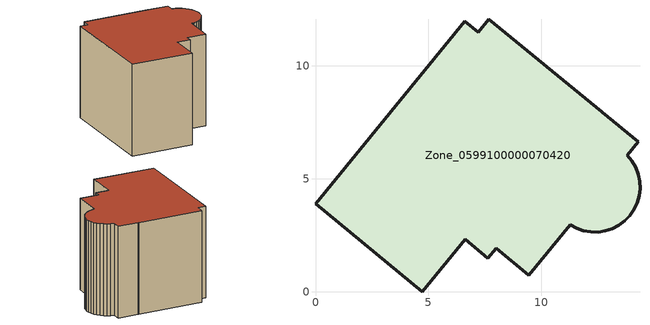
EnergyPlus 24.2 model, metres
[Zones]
Zone_0599100000070420
 floor ground (C_G): 14.35,4.89 14.37,4.56 14.33,4.24 14.24,3.93 14.1,3.64 13.91,3.37 13.69,3.14 13.43,2.94 13.14,2.79 12.83,2.69 12.51,2.64 12.18,2.65 11.86,2.7 11.56,2.81 11.27,2.96 9.43,0.72 8,1.92 7.63,1.49 6.63,2.32 4.73,0 0,3.89 6.6,11.98 7.2,11.49 7.68,12.06 12.67,7.97 12.69,7.95 14.28,6.65 13.8,6.04 14.01,5.79 14.17,5.51 14.29,5.21 z0
 wall outside (C_F): 0,3.89 4.73,0 6.63,2.32 7.63,1.49 8,1.92 9.43,0.72 11.27,2.96 11.56,2.81 11.86,2.7 12.18,2.65 12.51,2.64 12.83,2.69 13.14,2.79 13.43,2.94 13.69,3.14 13.91,3.37 14.1,3.64 14.24,3.93 14.33,4.24 14.37,4.56 14.35,4.89 14.29,5.21 14.17,5.51 14.01,5.79 13.8,6.04 14.28,6.65 12.69,7.95 12.67,7.97 7.68,12.06 7.2,11.49 6.6,11.98 0,3.89 z0:9
 roof outside (C_R): 12.67,7.97 7.68,12.06 7.2,11.49 6.6,11.98 0,3.89 4.73,0 6.63,2.32 7.63,1.49 8,1.92 9.43,0.72 11.27,2.96 11.56,2.81 11.86,2.7 12.18,2.65 12.51,2.64 12.83,2.69 13.14,2.79 13.43,2.94 13.69,3.14 13.91,3.37 14.1,3.64 14.24,3.93 14.33,4.24 14.37,4.56 14.35,4.89 14.29,5.21 14.17,5.51 14.01,5.79 13.8,6.04 14.28,6.65 12.69,7.95 z9
[BUILDING]
Pand.0599100000070420: North Axis=0; Terrain=City; Loads Convergence Tolerance Value=0.04; Temperature Convergence Tolerance Value=0.4; Solar Distribution=FullExterior; Maximum Number of Warmup Days=25; Minimum Number of Warmup Days=1
[Site:Location]
Rotterdam.The.Hague.AP_ZH_NLD Design_Conditions: Latitude=51.96; Longitude=4.45; Time Zone=1; Elevation=-4.5
[SITE:GROUNDTEMPERATURE:BUILDINGSURFACE]
18, 18, 18, 18, 18, 18, 18, 18, 18, 18, 18, 18
[MATERIAL] Thermal Absorptance=0.9; Solar Absorptance=0.7; Visible Absorptance=0.7
Name | Roughness | Thickness | Conductivity | Density | Specific Heat
G.TC.1946 | MediumSmooth | 0.15 | 1 | 540 | 1210
F.TC.1946 | Rough | 0.3 | 0.857143 | 1920 | 840
R.TC.1946 | MediumRough | 0.2 | 0.909091 | 1500 | 1000
[CONSTRUCTION]
C_G: G.TC.1946
C_F: F.TC.1946
C_R: R.TC.1946
[ZONE]
Zone_0599100000070420: Type=1; Multiplier=1; Ceiling Height=Autocalculate; Volume=Autocalculate; Floor Area=autocalculate; Part of Total Floor Area=Yes
[ZONEINFILTRATION:DESIGNFLOWRATE]
Infil_Zone_0599100000070420: Zone or ZoneList or Space or SpaceList=Zone_0599100000070420; Schedule=AlwaysOn; Design Flow Rate Calculation Method=Flow/Area; Flow Rate per Floor Area=0.003; Constant Term Coefficient=1; Temperature Term Coefficient=0; Velocity Term Coefficient=0; Velocity Squared Term Coefficient=0
[HVACTEMPLATE:ZONE:IDEALLOADSAIRSYSTEM]
Zone_0599100000070420: Maximum Heating Supply Air Temperature=50; Minimum Cooling Supply Air Temperature=13; Maximum Heating Supply Air Humidity Ratio=0.0156; Minimum Cooling Supply Air Humidity Ratio=0.0077; Heating Limit=NoLimit; Cooling Limit=NoLimit; Dehumidification Control Type=ConstantSensibleHeatRatio; Cooling Sensible Heat Ratio=0.7; Dehumidification Setpoint=60; Humidification Control Type=None; Humidification Setpoint=30; Outdoor Air Method=None; Outdoor Air Flow Rate per Person=0.00944; Outdoor Air Flow Rate per Zone Floor Area=0; Outdoor Air Flow Rate per Zone=0; Demand Controlled Ventilation Type=None; Outdoor Air Economizer Type=NoEconomizer; Heat Recovery Type=None; Sensible Heat Recovery Effectiveness=0.7; Latent Heat Recovery Effectiveness=0.65
[ZONECONTROL:THERMOSTAT]
ThermostatControl_Zone_0599100000070420: Zone or ZoneList=Zone_0599100000070420; Control Type Schedule=DualSetpointControlType; Control 1=Thermostat_Zone_0599100000070420; Temperature Difference Between Cutout And Setpoint=0
[THERMOSTATSETPOINT:DUALSETPOINT]
Thermostat_Zone_0599100000070420: Heating Setpoint Temperature Schedule=HeatingSetpoint_Zone_0599100000070420; Cooling Setpoint Temperature Schedule=CoolingSetpoint_Zone_0599100000070420
[SCHEDULE:COMPACT]
HeatingSetpoint_Zone_0599100000070420: Through: 12/31, For: AllDays, Until: 24:00, 21
CoolingSetpoint_Zone_0599100000070420: Through: 12/31, For: AllDays, Until: 24:00, 24
DualSetpointControlType: Through: 12/31, For: AllDays, Until: 24:00, 4
AlwaysOn: Through: 12/31, For: AllDays, Until: 24:00, 1
